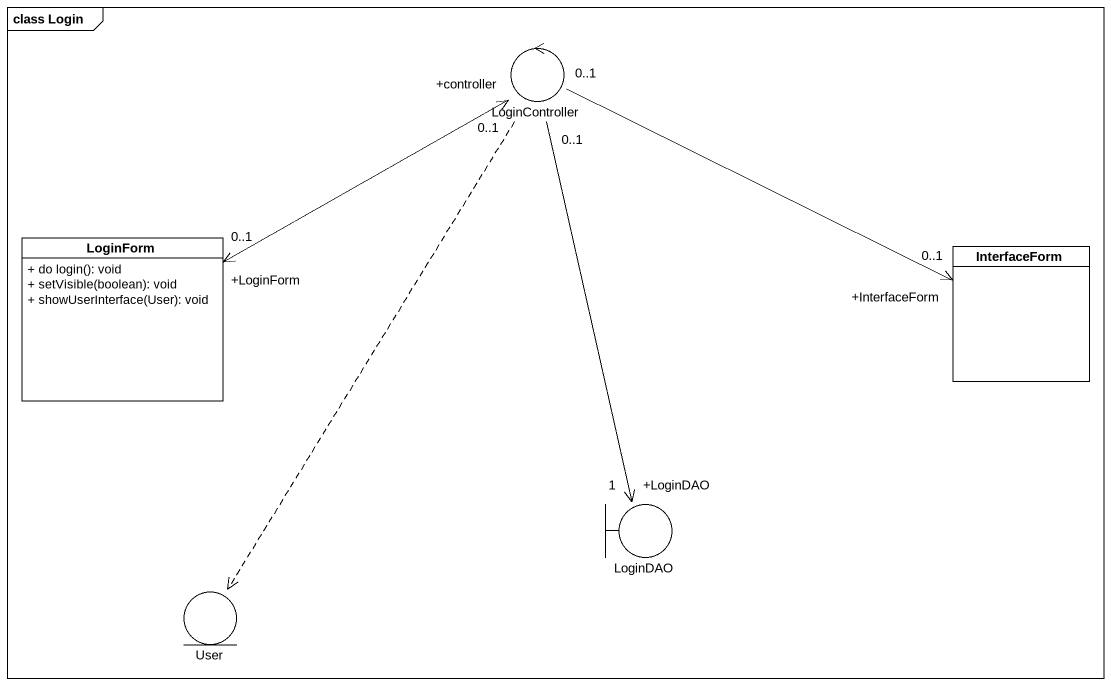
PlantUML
@startuml
mainframe class Login
allowmixing
hide circle
hide empty members
skinparam classAttributeIconSize 0
control LoginController
class LoginForm {
  + do login(): void
  + setVisible(boolean): void
  + showUserInterface(User): void
}
class InterfaceForm
boundary LoginDAO
entity User
LoginController "+controller\n0..1" <-left-> "+LoginForm\n0..1" LoginForm
LoginController "0..1" -right-> "+InterfaceForm\n0..1" InterfaceForm
LoginController "0..1" --> "+LoginDAO\n1" LoginDAO
LoginController ..> User
@enduml
